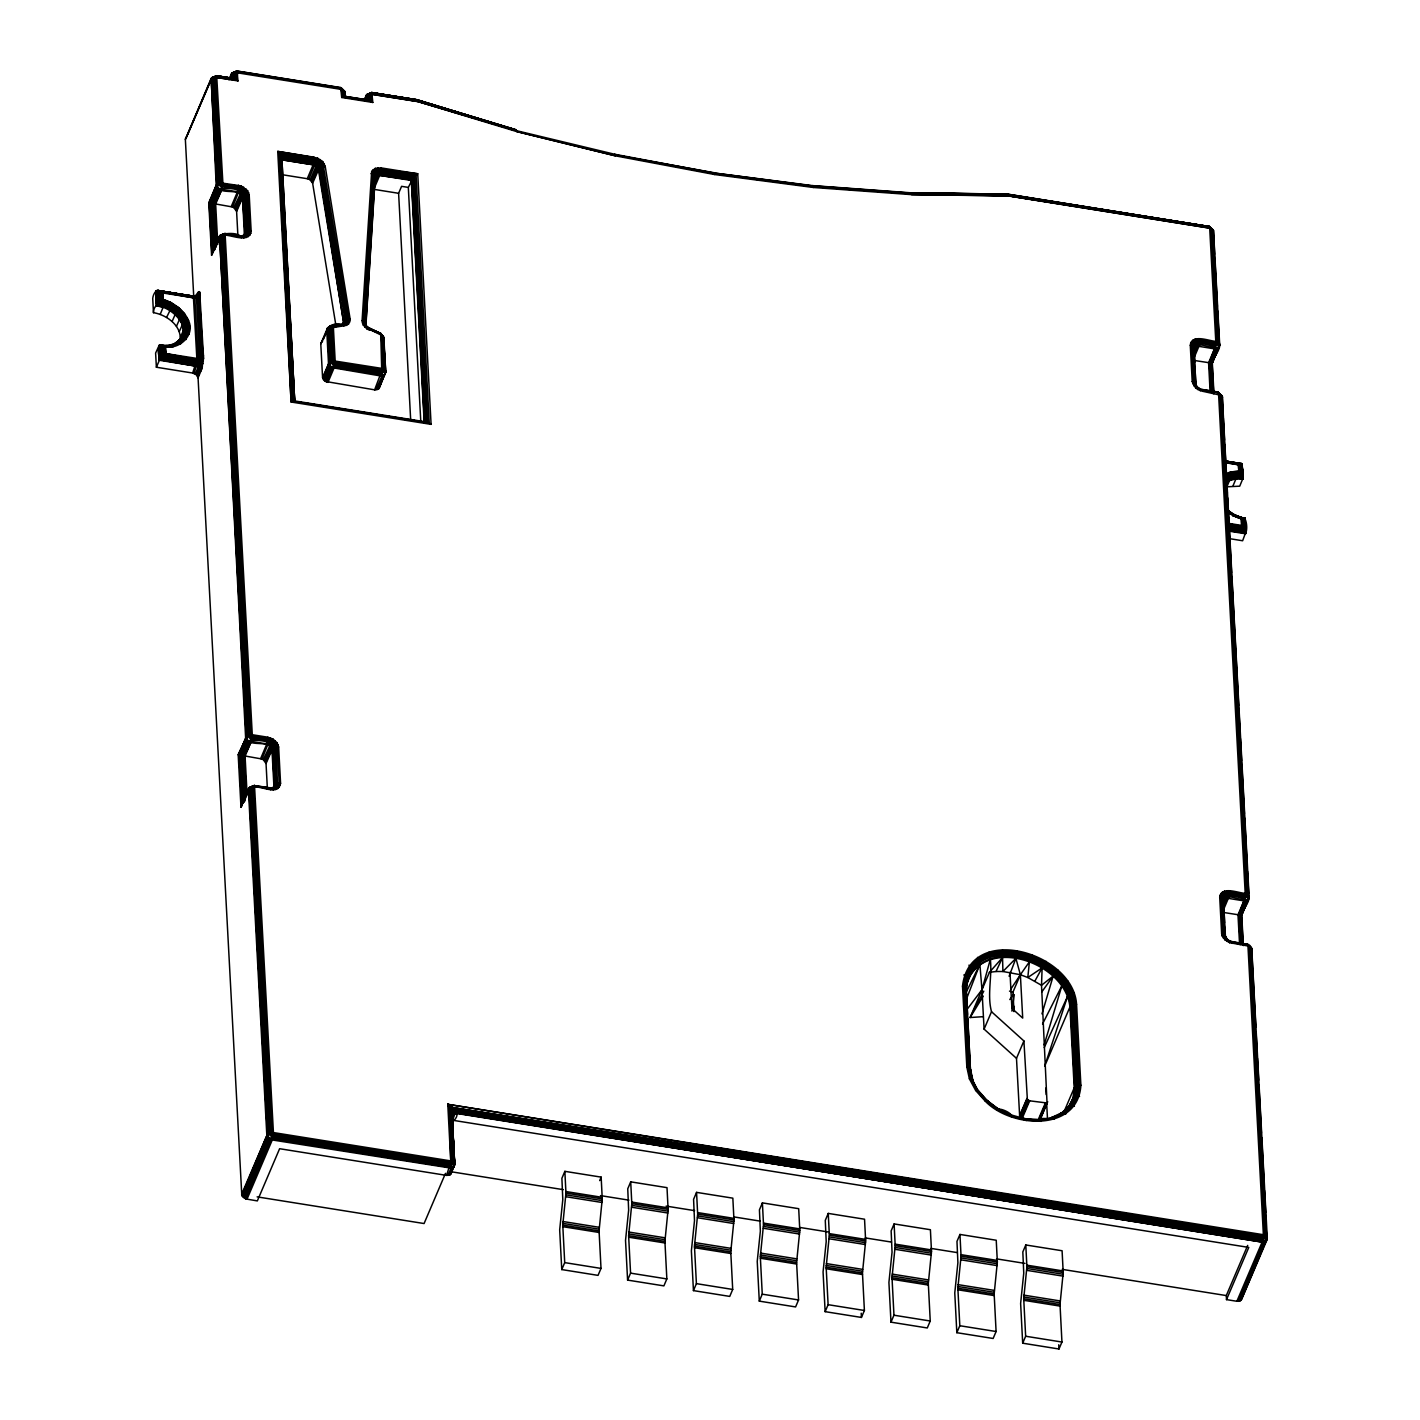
<?xml version="1.0" encoding="UTF-8"?>
<svg xmlns="http://www.w3.org/2000/svg" width="1420" height="1420" viewBox="0 0 1420 1420"><rect width="100%" height="100%" fill="white"/><g stroke="black" fill="none" stroke-linecap="round" stroke-linejoin="round"><path stroke-width="1.5" d="M365.934 101.068L366.289 95.122L371.454 92.619L417.888 100.234L516.205 129.752L516.596 131.545L615.499 155.863L714.65 174.536L813.5 187.493L911.498 194.629L1008.111 195.924L1209.751 228.141L1213.496 230.59L1214.615 254.215M990.681 1103.819L987.255 1100.518L985.196 1101.103L975.646 1090.454L969.381 1078.809L966.825 1066.988L962.511 986.154C969.789 921.97 1073.36 952.376 1076.573 1004.384L1080.886 1085.217C1078.011 1132.734 1010.667 1127.906 985.196 1101.103M1213.94 393.553L1212.325 363.147C1212.218 357.485 1226.294 344.226 1215.786 341.315C1208.899 341.155 1192.09 333.38 1190.28 345.255L1192.214 381.625L1195.569 387.837C1200.823 387.589 1194.326 386.755 1194.611 382.512L1192.676 346.143C1194.894 335.99 1209.627 344.457 1215.68 343.8L1218.165 342.184L1212.147 229.011M1222.105 935.816L1224.981 939.862L1227.04 939.277L1227.004 941.069L1225.176 936.65L1222.105 935.816L1221.644 933.668L1219.709 897.28C1221.519 885.423 1238.329 893.18 1245.198 893.34C1255.706 896.251 1241.648 909.528 1241.737 915.19L1243.37 945.596M1223.88 460.79L1241.027 463.594L1240.902 473.357L1242.837 478.629L1239.713 486.172L1226.898 486.811L1230.093 479.108L1229.223 473.57L1230.59 471.937L1238.772 471.209L1240.885 473.339L1229.596 474.422L1225.726 476.179M1229.809 538.695L1242.624 540.754L1245.766 532.216L1242.713 526.465L1242.837 518.371L1233.643 514.59L1232.933 515.655L1226.969 511.715M231.123 79.538L231.495 73.574L236.98 71L340.676 87.561L341.705 97.483L343.569 96.489L343.658 90.276L341.261 89.407L237.566 72.846L232.347 73.858L229.17 79.573M237.264 71.284L234.779 72.899L234.655 78.757L238.01 80.922L236.98 71L232.347 73.858L231.46 78.987L230.91 75.491M360.005 99.524L364.177 100.199L366.289 95.122L366.271 100.536L366.271 96.152L371.791 92.531L372.803 102.453L369.466 100.305L369.59 94.43L372.075 92.815L418.35 100.004L418.456 101.743L516.596 131.545L615.499 155.863M198.072 377.897L201.8 368.863L203.593 358.23L199.723 292.147L197.025 295.111L192.747 296.159L156.573 290.639L157.105 304.501C173.63 307.661 191.15 325.073 179.861 342.096C183.056 326.653 167.152 314.885 153.466 312.666L152.721 298.519C153.147 293.816 156.732 287.497 161.472 292.058L161.969 301.129C174.66 304.572 185.434 314.388 188.718 327.31C189.41 340.232 175.92 346.551 164.755 346.658L159.164 345.38L155.614 353.083L156.377 367.23L192.676 373.034L196.404 374.791L198.072 377.897L241.808 1195.462L245.624 1198.906L257.339 1200.912L279.616 1148.709L446.555 1175.387L450.158 1174.784L451.524 1172.157M230.182 234.85L224.36 233.927L220.366 235.276L219.55 237.033L246.405 739.518L240.104 755.262L242.66 803.152L240.992 807.323L238.187 754.783L247.044 735.755L252.281 734.726L267.83 737.211L273.084 739.128L277.024 742.696L278.639 746.955L280.574 783.343C276.847 798.91 256.63 780.414 248.411 789.928L266.818 1135.219L270.865 1139.745L452.092 1168.287L454.702 1164.276L452.092 1115.055L447.779 1104.316L1264.67 1234.921L1267.119 1237.051L1266.959 1239.926L1241.719 1299.069L1240.476 1300.667L1236.873 1301.27L1226.507 1299.619L1226.294 1295.572L1247.701 1245.393M231.46 78.987L231.495 73.574L228.886 79.697M246.973 1199.261L272.214 1140.1L273.492 1133.746L254.499 785.438L249.778 787.319L248.979 789.058L267.617 1137.349L242.376 1196.51M345.362 97.181L345.024 91.856L340.339 87.65C345.663 88.395 345.93 103.926 345.024 91.856L340.676 87.561L339.575 88.839M561.752 1269.569L564.716 1262.611L562.764 1225.105L565.959 1193.102L564.858 1171.34L601.157 1177.127L602.257 1198.906L599.062 1230.909L601.015 1268.415L598.033 1275.373L561.752 1269.569L559.675 1229.826L562.799 1199.563L561.894 1178.298L564.858 1171.34M627.587 1280.094L630.569 1273.136L628.616 1235.631L631.811 1203.628L630.711 1181.848L667.009 1187.652L668.11 1209.414L664.915 1241.417L666.85 1278.923L663.885 1285.881L627.587 1280.094L625.528 1240.352L628.652 1210.071L627.746 1188.806L630.711 1181.848M693.439 1290.602L696.403 1283.644L694.469 1246.139L697.664 1214.135L696.563 1192.374L732.844 1198.16L733.962 1219.94L730.767 1251.943L732.702 1289.449L729.738 1296.407L693.439 1290.602L691.38 1250.86L694.504 1220.596L693.581 1199.332L696.563 1192.374M759.292 1301.128L762.256 1294.17L760.321 1256.664L763.516 1224.661L762.398 1202.882L798.697 1208.686L799.797 1230.466L796.602 1262.469L798.555 1299.957L795.591 1306.932L759.292 1301.128L757.233 1261.386L760.357 1231.122L759.434 1209.84L762.398 1202.882M825.144 1311.654L828.109 1304.678L826.156 1267.19L829.351 1235.169L828.25 1213.408L864.549 1219.212L865.65 1240.973L862.455 1272.977L864.407 1310.482L861.425 1317.44L825.144 1311.654L823.067 1271.912L826.209 1241.63L825.286 1220.366L828.25 1213.408M890.979 1322.162L893.961 1315.204L892.009 1277.698L895.203 1245.695L894.103 1223.933L930.402 1229.72L931.502 1251.499L928.307 1283.503L930.242 1321.008L927.278 1327.966L890.979 1322.162L888.92 1282.42L892.044 1252.156L891.139 1230.891L894.103 1223.933M956.831 1332.688L959.813 1325.73L957.861 1288.224L961.056 1256.221L959.956 1234.441L996.236 1240.246L997.355 1262.007L994.16 1294.01L996.094 1331.516L993.13 1338.474L956.831 1332.688L954.772 1292.945L957.896 1262.664L956.973 1241.399L959.956 1234.441M1022.684 1343.196L1025.648 1336.238L1023.713 1298.732L1026.908 1266.729L1025.79 1244.967L1062.089 1250.754L1063.207 1272.533L1060.012 1304.536L1061.947 1342.042L1058.983 1349L1022.684 1343.196L1020.625 1303.454L1023.749 1273.19L1022.826 1251.925L1025.79 1244.967M1229.755 528.151L1245.109 530.033L1244.47 518.087L1242.411 518.495L1242.713 526.465L1241.666 525.435C1242.553 508.058 1249.139 524.708 1245.766 533.103L1228.602 530.689M369.466 100.305L366.821 100.145L367.141 95.388L372.377 94.377L371.72 101.565L342.646 96.915L342.557 89.744L343.569 96.489L343.658 90.276L344.279 96.276L369.466 100.305L368.277 94.803L371.791 92.531L418.332 100.004L371.454 92.619L367.07 94.412L364.23 100.5M199.723 292.147L198.445 294.561L194.753 296.407L160.282 291.295L161.241 300.365L161.472 292.058L162.572 292.946C165.465 301.892 153.094 303.383 153.466 312.666M156.377 367.23L159.608 359.721L164.116 354.787L163.673 345.983C172.885 346.036 183.464 342.823 186.996 333.452L186.499 321.381L188.523 320.494C183.801 309.897 173.737 302.762 162.909 299.354L161.596 300.135L171.305 302.726L184.635 313.731L179.79 318.701L176.453 326.351M362.082 320.76L371.667 171.412L375.288 168.341L381.004 167.879L417.728 173.755L431.094 424.367L291.1 402.002L277.734 151.39L317.53 158.099L322.695 161.543L325.198 166.282L350.225 319.571L348.61 323.902L346.515 325.34L328.162 328.428L320.778 343.959L322.571 377.525L325.358 381.43L374.631 389.843L379.016 388.548L385.743 371.774L383.808 337.303L380.737 333.38L368.383 327.807L366.839 328.783L363.236 325.02L362.082 320.76L365.313 322.606L366.36 327.558L365.455 323.991L362.313 322.89M365.774 325.411L375.146 175.121L377.205 173.382L380.453 173.133L413.468 177.393L417.728 173.755L378.394 168.945L372.874 172.122L363.378 321.186C363.911 329.6 374.685 330.807 380.418 334.055L383.293 336.451L385.743 371.774L379.016 388.548M365.987 324.47L375.288 176.186L371.667 171.412M167.063 345.717L171.412 345.486L176.612 343.125L183.677 334.303C186.89 318.364 171.465 306.969 157.584 303.862L156.573 290.639L179.737 294.49M1031.967 1119.776L1021.583 1118.037L1019.667 1116.315L1016.489 1058.344L984.095 1029.127L991.515 1011.714C986.279 992.385 994.089 970.889 988.977 952.199M341.155 88.484L237.459 71.905L236.181 72.739L235.72 79.271L217.154 76.68L211.154 79.396L185.363 139.426L193.741 296.673L191.984 297.348M343.569 96.489L370.531 100.802L370.993 94.27L372.271 93.454L418.492 100.518L371.791 92.531M192.676 373.034L196.918 359.704L193.368 296.354L158.206 290.496L157.815 303.56L157.3 290.443L194.753 296.407L198.303 359.846L194.025 373.371M282.03 174.678L307.27 178.707L313.589 163.744L314.477 157.265L277.734 151.39M383.453 337.907L382.69 336.7L383.755 339.167L383.808 337.303L380.649 333.558L366.502 326.529L365.313 322.606L374.294 175.459L377.028 172.051L380.72 171.767L413.468 177.393L408.321 187.404L401.576 186.339L398.612 193.298L373.797 189.321L380.116 174.376L381.004 167.879M1236.873 1301.27L1262.114 1242.109L1263.374 1234.601L1247.896 944.957L1231.513 941.637L1229.383 942.49M451.045 1119.297L453.317 1112.623L447.779 1104.316L450.797 1162.057L446.555 1175.387M450.548 1119.155L452.501 1112.428L447.779 1104.316L455.5 1112.25L452.572 1120.362L453.903 1120.451C461.234 1113.706 454.098 1107.05 447.779 1104.316L1263.392 1235.755L1264.67 1234.921L1249.281 946.217L1229.738 942.702L1224.981 939.862M203.397 360.875L196.812 361.035L164.116 354.787L164.755 346.658C178.991 350.048 195.605 335.333 188.523 320.494L178.743 307.643L162.253 299.709L161.472 292.058L194.966 297.046L198.747 295.502L200.131 293.408M171.412 345.486L181.618 338.723L184.405 333.877L183.943 322.695L176.506 312.222L170.773 308.016L158.099 303.241L157.3 290.443L157.584 303.862L160.904 304.909L161.969 301.129L160.691 300.791L160.282 291.295L193.564 296.993M237.566 72.846L236.909 80.035L215.875 77.514L221.467 182.612L222.869 183.872C230.75 185.984 245.553 183.925 247.826 194.824L249.76 231.211C247.755 242.216 231.975 234.052 225.549 234.318L219.55 237.033L211.58 255.298L208.775 202.758L216.195 185.345L220.065 182.754L241.116 185.896L247.612 190.671L249.21 194.93L251.162 231.3C248.979 243.672 231.602 234.779 224.271 235.152L250.879 734.637L252.281 735.897C260.162 738.009 274.983 735.968 277.237 746.867L279.19 783.236C277.166 794.241 261.404 786.077 254.979 786.36L253.683 787.177L272.09 1132.486L273.492 1133.746L450.797 1162.057L452.092 1161.223L454.702 1164.276L450.939 1174.074M1032.02 954.684L1029.394 961.837L1027.814 977.51L1041.517 985.303L1047.037 1103.003L1029.678 1100.819L1027.37 1099.453L1023.909 1040.949L991.515 1011.714M185.363 139.426L211.172 78.349L215.946 76.289L234.655 78.757L233.466 73.272L232.738 78.419L216.337 75.846L211.953 77.638L211.154 79.396L216.994 187.493L210.675 203.22L213.231 251.145L211.917 253.825L209.201 202.882L216.195 185.345L211.172 78.349L210.71 79.236M279.403 787.159L275.711 786.236L272.533 788.597L273.9 785.988L271.965 749.618C268.256 738.577 249.316 748.429 245.607 737.388L219.585 235.986L213.231 251.145L215.077 249.316L212.627 203.61L217.863 188.452L211.953 77.638L215.946 76.289L221.768 77.301M216.195 185.345C219.905 196.386 238.844 186.552 242.554 197.575L244.364 234.974L246.902 233.058L250.914 233.341M248.411 789.928L248.997 788.029L242.66 803.152L244.826 801.146L242.412 755.706L248.393 741.293L268.344 744.062L272.285 747.63L274.468 785.118L273.314 787.905M385.548 372.714L384.181 375.324L380.578 375.927L331.286 367.514L328.499 363.591L326.724 330.043C328.481 324.381 340.339 321.381 343.817 326.067M963.843 974.954L967.481 978.291L966.221 990.468C970.144 929.319 1068.514 956.619 1071.354 1005.395L1075.65 1086.247C1076.271 1100.873 1065.39 1113.564 1051.9 1117.948M1069.526 1106.198L1073.005 1098.051L1074.212 1087.862L1069.917 1007.029C1065.692 961.571 982.214 933.579 965.99 985.16M1194.664 362.402L1194.167 346.551L1190.528 343.214M1213.692 393.677L1212.059 363.023L1219.691 344.687L1213.496 230.59L1209.166 226.295L1212.982 229.738L1219.017 342.912L1215.502 345.184C1209.733 346.178 1195.906 337.498 1193.51 346.853L1195.462 383.24L1196.954 387.216L1199.119 388.53L1197.61 387.252M1224.537 923L1223.579 898.594L1219.94 895.257M1248.783 898.665L1241.737 915.19L1249.103 896.73L1222.318 396.322L1217.987 392.026L1202.438 389.541L1203.024 391.37L1221.803 395.47L1248.428 894.955L1244.914 897.227C1239.145 898.203 1225.318 889.541 1222.939 898.895L1224.874 935.265L1228.424 941.087M1226.614 480.688L1236.27 478.096L1242.837 478.629L1242.145 464.18L1224.217 460.79M368.383 327.807L365.33 325.02L364.478 321.808L373.904 173.009L376.62 170.72L380.915 170.382L416.06 174.98L429.266 422.983L431.094 424.367M320.778 343.959L327.541 327.878L330.381 326.032C335.315 324.257 347.35 327.31 347.385 319.092L321.79 164.684L316.678 160.371L279.776 153.626L278.781 152.419L314.477 158.419L319.589 160.424L323.086 164.152L348.77 318.843L350.19 319.092L344.953 320.192L343.392 323.405L345.912 321.523L349.888 321.932M314.477 158.419L279.776 153.626L281.621 157.141L313.927 162.501L319.518 166.229L344.953 320.192L342.202 324.328L345.078 322.802L348.61 323.902M1011.874 1011.093L1014.288 994.674M250.985 787.709L269.374 1133L273.19 1136.444L450.513 1164.773L454.027 1162.501L451.808 1113.351L454.826 1109.357L1263.285 1237.086L1265.77 1235.471L1250.381 946.767L1249.281 946.217M1226.401 481.433L1239.11 478.078L1240.406 472.753L1239.962 463.949L1241.683 463.577L1242.589 476.463L1236.571 476.197L1226.631 478.877M219.585 235.986L212.503 252.369L209.876 203.042L216.763 184.476L217.863 188.452L211.598 203.415L214.101 250.115L220.366 235.276L225.07 233.412L252.281 734.726L251.393 741.222L245.074 756.168L247.098 794.295M248.997 788.029L241.666 804.962L239.004 755.014L246.175 736.518L247.275 740.495L241.258 755.493L243.743 801.927L250.825 786.84L253.772 785.952L248.536 788.916L240.992 807.323L248.536 788.916M811.619 186.89L812.471 185.594L910.522 192.783L911.498 194.629L1008.076 195.747L1209.645 227.2L1215.786 341.315L1214.881 347.793L1209.325 362.863L1210.798 390.447M197.735 292.609L196.351 296.052L199.173 291.579M327.541 327.878L329.316 365.739L323.37 379.655M217.792 244.364L215.662 204.143L221.964 189.179L222.869 182.701L216.674 75.775L213 77.177L210.391 83.301M327.967 382.388L334.286 367.425L335.173 360.946L333.38 327.399L330.931 325.606L326.902 328.872M374.631 389.843L381.749 370.886L380.737 333.38L369.892 328.854M1240.317 944.602L1238.737 914.906L1244.31 899.818L1245.198 893.34L1218.573 393.855L1217.987 392.026L1203.663 390.358M186.02 339.558C179.399 332.83 163.016 361.319 183.677 334.303L184.866 328.428L183.233 323.334L186.499 321.381M173.63 346.445L163.069 345.663L164.116 354.787L165.803 353.58L165.377 347.101L173.63 346.445C173.045 345.415 171.731 344.066 170.471 344.882C177.34 344.776 187.688 336.913 187.316 327.452C184.707 314.015 172.637 304.466 159.75 301.572L159.218 290.78L193.084 296.07M1228.513 531.062L1245.589 533.778L1245.056 518.744L1242.678 518.069L1244.914 518.335L1245.553 531.186L1228.815 528.613M967.641 979.321L967.428 980.279C988.444 934.537 1065.87 961.145 1070.467 1006.159L1074.78 1086.992L1073.573 1097.216L1068.355 1106.961L1070.751 1105.31L1074.425 1106.233M1009.105 976.25L1016.294 957.293L1017.181 950.796M371.064 173.613L374.294 175.459L374.773 178.263L376.034 175.246L378.554 174.305L411.96 179.257L424.899 422.148L420.16 421.811M987.255 1100.518L998.615 1109.659L993.84 1106.144M1227.395 510.028L1233.909 514.768L1226.738 510.011M344.971 93.72L344.173 91.572M962.511 986.154L966.257 988.604L970.517 1071.301L972.842 1082.04M1193.989 349.568C1196.314 339.256 1211.349 349.533 1218.111 348.237L1219.354 346.64M1193.013 360.272L1212.094 363.183L1218.111 348.237C1212.076 346.604 1197.362 338.883 1194.025 347.705L1195.924 385.938L1194.894 366.68M1223.099 413.628L1222.318 396.322L1217.65 392.097L1222.478 397.245L1221.484 396.038M1223.401 901.593C1223.632 890.162 1241.861 898.363 1247.523 900.262L1249.103 896.73L1240.973 915.19L1242.5 943.927M1225.655 937.342L1225.566 939.046L1223.454 899.747L1219.709 897.28M1246.298 945.33C1247.559 941.762 1252.742 947.797 1251.694 950.193L1255.812 1027.334M1190.28 345.255L1193.51 346.853L1194.184 348.628L1194.273 344.385L1191.451 341.439M1244.648 898.576L1248.943 895.807L1247.523 900.262C1240.53 901.54 1227.483 891.955 1223.525 900.582L1223.685 896.428L1220.88 893.464M1011.377 1116.688C1013.809 1113.812 998.58 1106.641 997.39 1110.049M1195.569 387.837L1197.788 389.453C1198.444 387.323 1201.852 388.814 1200.326 390.66L1203.024 391.37M1227.04 939.277L1230.111 941.105L1229.738 942.702M365.898 326.476L365.827 323.511M198.48 291.739L196.936 294.898L193.724 296.638L158.206 290.496L158.862 302.424C173.311 305.247 187.777 317.583 186.073 333.452L183.677 334.303M1192.694 383.773L1195.746 384.625L1196.723 388.068L1196.492 385.991L1193.83 385.903M1250.381 946.767L1266.604 1236.199L1263.09 1238.471L454.205 1110.067C449.217 1124.445 454.915 1110.546 449.27 1106.89L452.092 1161.223L450.797 1160.903L449.27 1106.89L452.767 1107.547L451.347 1108.434L447.779 1104.316L454.205 1112.126L452.092 1118.836M1229.223 523.447L1241.666 525.435L1241.329 519.028L1238.79 516.49L1243.689 518.122L1244.488 528.843L1229.525 526.873M1013.276 1010.685L1014.341 1006.443M1245.589 533.778L1245.003 519.152L1232.933 515.655L1241.95 518.726L1242.713 526.465L1229.844 524.53M184.405 333.877L186.002 327.842L185.576 321.736M1040.913 1121.409C1034.718 1116.138 1049.983 1120.238 1052.025 1117.416C1066.065 1113.386 1077.567 1100.802 1076.786 1085.643L1072.473 1004.81C1069.473 956.157 972.558 927.704 965.742 987.752L970.055 1068.603L972.452 1079.661L978.54 1092.619L984.344 1099.08M990.272 959.601L981.983 989.705L984.095 1029.127M186.073 333.452L188.718 327.31L187.404 321.133L184.138 315.045M384.962 374.614L385.743 371.774L378.235 389.24M453.903 1167.116L454.702 1164.276L452.092 1115.055L453.992 1109.801M1218.892 347.527L1212.094 363.183L1219.691 344.687L1211.544 363.165L1213.088 391.902M450.158 1174.784L454.489 1165.199L452.039 1115.676L453.37 1113.742L456.885 1113.493L1264.67 1241.985L1267.279 1237.974L1251.748 948.347L1247.062 944.122L1251.907 949.27L1250.896 948.063M1041.96 1013.88L1053.196 976.019L1058.202 970.268M1263.392 1235.755L452.767 1107.547L450.335 1109.109L454.027 1162.501L451.631 1111.327L449.465 1106.766M1044.108 1045.014L1061.894 985.711L1067.751 980.918M367.123 328.552L367.052 326.671L364.78 327.044M331.552 325.535L329.28 327.825L331.073 361.372L334.889 364.816L381.554 372.271L385.068 369.999L381.838 368.401L333.789 360.858L329.067 362.721L330.185 366.697L384.181 375.324L385.583 370.851L381.288 373.637L334.623 366.183L330.185 366.697L324.239 380.613M1263.09 1238.471L455.962 1110.653L452.092 1115.055L454.542 1163.353L453.122 1167.826L268.486 1138.325L267.368 1134.349L273.474 1132.574L450.797 1160.903M1240.476 1300.667L1267.119 1237.051L1262.824 1239.837L456.548 1111.541L451.986 1114.256L454.542 1163.353L450.246 1166.139L272.924 1137.81L268.486 1138.325L243.246 1197.486M241.116 185.896L232.561 206.983L208.775 202.758M270.528 737.921L261.972 759.008L238.187 754.783L245.837 738.453M1074.017 992.562L1070.094 993.751L1067.591 996.29L1044.676 1066.189L1069.917 1007.029L1072.473 1004.81L1076.573 1004.384M160.212 314.423L165.465 301.342L162.821 299.389L162.572 292.946L195.072 298.005L200.344 295.271M245.607 796.46L243.441 755.901L248.393 741.293L241.258 755.493M1233.039 485.8L1236.27 478.096L1236.287 472.398L1230.59 471.937L1225.318 473.889M1242.092 464.589L1242.819 478.771L1239.11 478.078L1242.873 477.954L1242.145 464.18L1225.318 461.305M183.233 323.334L182.648 324.008C185.044 329.209 183.553 335.262 180.5 339.611C183.996 335.333 183.943 329.688 182.275 324.683C177.784 314.477 167.205 307.43 156.644 305.264L155.685 291.561L156.431 305.708L160.602 305.797L160.904 304.909L157.815 303.56L161.223 303.951L158.49 302.797L157.3 290.443M186.996 333.452L190.102 327.399L187.404 321.133M215.964 246.672L213.692 203.805L218.964 189.268L237.53 191.665L242.287 194.504L245.056 233.093L243.122 236.572L246.299 234.211L249.991 235.134M317.53 158.099L308.797 179.115L307.27 178.707M215.822 247.311L220.366 235.276C225.301 232.756 240.015 232.276 241.222 237.726M246.317 794.241L244.293 756.043L249.654 741.897L251.393 741.222L247.275 740.495L240.104 755.262M1211.544 363.165L1219.531 343.764L1215.218 346.551M1222.443 912.297L1240.973 915.19L1247.523 900.262L1241.506 915.226L1243.015 943.519M966.434 999.13L979.871 964.304L979.8 960.843L977.546 957.382M216.869 244.329L214.722 203.983L220.242 189.872L221.964 189.179L217.863 188.452L210.675 203.22M1211.526 390.731L1210.053 362.97L1215.84 348.912L1217.064 348.699L1210.834 363.076L1212.449 393.375M1240.938 942.756L1239.465 915.012L1245.269 900.937L1246.494 900.741L1240.246 915.119L1241.755 943.235M243.743 801.927L245.252 798.271M246.761 794.632L249.778 787.319L254.144 785.526L271.77 788.029L273.297 789.91M966.328 985.231L972.309 970.375L968.972 965.139M211.917 253.825L220.366 235.276L247.275 740.495C255.334 740.956 269.782 738.489 273.403 747.985L275.338 784.355L273.865 787.088L276.314 785.082L280.326 785.366M187.6 134.758L211.953 77.638M229.649 78.987L232.276 72.882L236.27 71.515L255.706 74.621M166.566 317.441L172.779 304.803M172.104 321.506L175.441 313.838L179.151 309.489M231.211 206.628L237.53 191.665L238.418 185.186M212.503 252.369L219.106 236.874M211.58 255.298L218.999 237.903M179.31 331.641L182.648 324.008M237.974 237.175L236.608 211.491L233.839 207.586L243.654 187.103M234.939 208.403L241.382 193.493L245.873 188.718M180.464 337.019L183.996 329.174L190.102 327.399M235.809 209.361L242.287 194.504L247.612 190.671M236.377 210.426L242.873 195.587L248.748 192.783M236.608 211.491L243.104 196.705L249.21 194.93M195.285 373.975L198.694 365.845L199.705 358.497L196.475 297.863L195.8 295.786L193.724 296.638M196.404 374.791L199.847 366.502L201.001 358.106L197.38 295.466L193.315 297.437M197.273 375.767L201.303 365.384L202.137 357.52L198.906 296.886L198.019 294.135L196.084 295.768M197.841 376.815L202.048 365.898L203.007 356.757L199.244 293.425L196.936 294.898M335.812 324.878L312.631 183.215L310.199 179.861L316.624 164.933L320.352 159.572M311.37 180.837L317.832 165.963L322.695 161.543M312.205 181.991L318.683 167.152L324.363 163.85M312.631 183.215L319.127 168.412L325.198 166.282M365.153 100.891L367.372 95.672M374.099 180.233L375.963 174.092L373.105 169.601M374.33 181.6L377.152 174.607L375.288 168.341M373.992 185.292L378.554 174.305L377.986 167.755M323.494 339.096L328.57 327.168L330.381 326.032M322.571 377.525L329.067 362.721L322.802 378.59M325.358 381.43L331.286 367.514L334.286 367.425L332.564 368.117L326.618 382.033M375.963 389.914L381.909 375.998L380.95 374.88L383.134 375.803L377.205 389.719M260.623 758.653L266.942 743.707L267.83 737.211M267.404 789.2L266.037 763.534L263.25 759.611L273.084 739.128M264.351 760.428L270.794 745.535L275.285 740.761M265.22 761.404L271.699 746.529L277.024 742.696M265.788 762.451L272.285 747.63L278.178 744.808M266.037 763.534L272.533 748.731L278.639 746.955M241.577 1194.38L267.368 1134.349L241.808 1195.462M244.364 1198.303L269.587 1139.142L272.587 1139.053L270.865 1139.745L245.624 1198.906M445.489 1173.346L424.083 1223.543L257.127 1196.865M447.886 1175.458L450.868 1168.5L449.909 1167.382L452.092 1168.287L449.128 1175.245M599.666 1180.606L601.157 1177.127M1193.652 350.917L1195.587 344.74L1193.013 340.019M1193.847 352.444L1196.687 345.45L1195.09 339.078M1193.386 356.207L1197.947 345.237L1197.557 338.67M1193.865 358.284L1199.332 345.308L1200.219 338.83M1209.325 362.863L1215.84 348.912L1214.508 348.841L1208.58 362.757L1210.035 390.269M1002.502 949.962L1002.556 957.559L989.42 972.309L970.108 1017.536L983.066 1016.684M1014.004 1011.626L1012.957 992.119L1020.376 974.723L1029.394 961.837M1016.489 1058.344L1023.909 1040.949M1019.56 1115.783L1026.979 1098.388M1019.667 1116.315L1027.086 1098.92M1019.95 1116.848L1027.37 1099.453M1020.394 1117.327L1027.814 1099.932M1020.944 1117.735L1028.364 1100.34M1021.583 1118.037L1029.003 1100.642M1022.258 1118.215L1029.678 1100.819M1038.641 1118.765L1045.226 1103.304M1039.298 1118.8L1045.901 1103.34M1039.919 1118.711L1046.505 1103.233M1039.618 1120.398L1047.037 1103.003M1040.008 1120.06L1047.711 1101.689M1063.775 1112.339L1074.212 1087.862L1076.786 1085.643L1080.886 1085.217M1223.064 902.96L1224.998 896.783L1222.425 892.062M1223.259 904.469L1226.099 897.476L1224.519 891.121M1223.649 906.262L1227.359 897.262L1226.969 890.713M1223.277 910.309L1228.744 897.333L1229.631 890.855M1238.737 914.906L1245.269 900.937L1243.92 900.866L1237.992 914.782L1239.571 944.424M1241.47 915.048L1248.89 897.653M1226.507 1299.619L1248.766 1247.417L453.903 1120.451M1238.205 1301.341L1263.445 1242.198L1262.486 1241.08L456.548 1111.541L452.217 1114.38L452.767 1107.547L1263.285 1237.086M1239.447 1301.146L1264.67 1241.985L1262.486 1241.08L455.5 1112.25M1241.257 1299.975L1267.279 1237.974L1265.717 1241.524L1262.486 1241.08L455.589 1112.552L452.661 1114.025L452.039 1116.28L454.702 1164.276L453.122 1167.826L450.246 1166.139M1240.973 915.19L1248.304 899.57M209.201 202.882L216.426 186.428M212.627 203.61L218.964 189.268M1238.08 517.874L1238.719 516.56L1243.281 518.229L1243.707 527.672L1229.17 525.613M243.441 755.901L249.654 741.897M213.231 251.145L220.366 235.276M242.66 803.152L249.778 787.319L268.486 1138.325M345.007 320.601L343.551 322.109L346.125 319.997L350.225 319.34L348.841 319.482L345.61 324.488L331.996 327.31L333.789 360.858L335.191 362.118L381.838 369.573L383.134 368.738L381.341 335.191L369.661 329.351M1044.25 1047.569L1067.591 996.29M209.876 203.042L216.994 187.493M216.337 75.846L232.01 78.615L232.276 72.882L236.643 71.071L340.96 87.845M366.821 100.145L366.271 96.152L367.07 94.412L371.064 93.046L369.342 93.738M1005.839 195.268L1209.645 227.2L1006.141 194.664M213.692 203.805L220.242 189.872M989.42 972.309L996.006 971.511L1002.556 957.559L1002.91 971.493L1020.376 974.723L1027.814 977.51L1042.12 967.872L1046.007 961.322M239.004 755.014L246.405 739.518M244.293 756.043L251.003 742.252M712.964 173.968L714.171 172.743L714.65 174.536M452.625 1113.156C450.3 1112.517 454.205 1107.121 450.601 1109.748L453.193 1161.773L450.708 1163.388L273.385 1135.059L270.688 1132.628L252.281 787.337L254.766 785.721L270.332 788.207L270.634 789.768M966.47 991.675L979.871 964.304L981.983 989.705L966.665 1009.904M1210.053 362.97L1217.064 348.699L1214.881 347.793L1215.84 348.912M1239.465 915.012L1246.494 900.741L1244.31 899.818L1245.269 900.937M214.722 203.983L221.591 190.227M1042.546 1023.997L1061.894 985.711M1024.53 1120.007L1025.63 1118.729L1039.369 1119.51M983.776 991.142L970.108 1017.536L983.226 996.112M1200.699 389.08L1199.013 389.062M1229.738 941.708L1231.85 941.567L1232.436 943.412M185.487 138.397L186.73 136.799M454.4 1112.907L452.039 1115.676L453.406 1113.404L456.903 1112.375M1266.498 1240.814L1265.912 1216.869M344.953 320.192L343.551 321.985L318.683 167.152L313.589 163.744L281.834 158.17L281.621 157.141L314.193 161.135L320.583 165.394L346.089 319.536L345.078 322.802L341.989 324.204M1034.914 981.06L1042.12 967.872L1041.517 985.303L1053.196 976.019L1041.73 992.03M271.504 789.076L275.711 786.236L276.474 783.769L274.539 747.399C272.125 737.956 258.724 741.134 251.997 738.613L248.18 735.169L221.555 235.684M244.489 233.963L247.062 231.744L251.162 231.3M203.575 355.887L198.303 358.639L165.803 353.58L164.755 346.658M343.569 322.216L344.119 321.346L342.752 324.381L343.285 323.582M273.9 785.988L276.474 783.769L280.574 783.343M320.955 342.788L322.642 341.084M714.171 172.743L614.292 154.727L714.579 173.719L813.341 186.659L911.249 193.794L1008.076 195.747L1209.751 228.141M1060.562 1114.025L1068.887 1106.162M1010.72 989.296L1020.376 974.723L1015.904 958.322L1002.91 971.493L996.006 971.511M1073.005 1098.051L1075.543 1096.133L1079.555 1096.418M243.903 235.862L245.926 232.33L243.992 195.942C240.37 186.464 225.904 188.931 217.863 188.452M1265.717 1241.524L1262.824 1239.837L455.962 1110.653L454.347 1112.641M1009.815 999.573L1013.401 994.355M201.8 368.863L197.38 365.348L160.016 359.082C153.537 343.409 167.01 338.635 162.661 356.065L203.007 363.644M195.64 366.058L159.342 360.272L158.88 345.646L159.608 359.721L196.989 366.413L201.036 370.939M375.058 177.163L379.743 175.405L411.551 179.896L424.491 422.503M910.522 192.783L909.421 194.007M1227.199 941.495C1230.945 939.436 1222.815 938.442 1224.04 934.537L1222.087 898.168C1224.306 888.015 1239.056 896.499 1245.109 895.825L1247.594 894.227L1220.969 394.742M240.637 235.898L234.069 235.471M257.659 786.573L270.332 788.207M165.572 345.912L167.507 345.734L159.288 345.308L160.016 359.082L196.351 363.786L202.457 366.378M1233.643 514.59L1238.79 516.49L1233.838 514.395M993.13 194.22L1006.46 194.256L1209.432 226.579L1006.922 194.007L1008.111 195.924M1011.75 1115.108L1025.915 1119.013L1026.216 1120.575M203.593 358.23L198.303 359.846L164.116 354.787L163.069 345.681L162.661 356.065L196.812 361.035M332.209 325.819L330.594 327.452L332.386 360.999L335.084 363.431L381.749 370.886L384.234 369.289L382.442 335.723M615.233 154.389L515.549 130.445M1194.575 347.651L1198.959 346.356L1214.508 348.841M452.501 1114.789L456.991 1112.907L1262.114 1242.109L455.625 1112.978L453.37 1113.742M1223.987 899.677L1228.371 898.381L1243.92 900.866M213.16 78.047L218.769 183.127L222.585 186.588C229.312 189.108 242.696 185.931 245.11 195.356L247.062 231.744C242.855 241.879 237.566 232.33 248.429 236.536M269.321 788.437L273.368 787.763L275.764 789.502M451.737 1111.665L454.205 1110.067L455.962 1110.653M452.501 1112.428L454.897 1111.061M242.554 236.27L244.382 235.294M273.048 787.816L274.699 787.159L277.841 788.561M1061.077 1113.244L1062.728 1112.57L1065.852 1113.99M212.024 78.632L216.674 75.775L233.643 78.473L233.466 73.272M232.276 72.882L232.738 78.419L216.674 75.775L234.655 78.757L216.958 76.059L214.473 77.656L220.065 182.754L222.78 185.186C230.022 187.511 244.098 184.849 246.423 194.984L248.358 231.353C246.157 241.506 231.407 233.022 225.354 233.696L222.869 235.294L249.494 734.779L252.192 737.228C259.434 739.554 273.51 736.873 275.835 747.009L277.592 784.923L274.166 788.011L269.711 788.011M220.437 236.27L225.07 233.412M249.849 788.295L254.499 785.438M454.4 1113.262L455.589 1112.552M313.927 162.501L281.834 158.17L294.685 400.99L291.1 402.002L278.781 152.419L292.609 401.15L429.266 422.983L394.547 417.302M194.54 297.224L195.587 296.762M273.794 787.319L270.705 788.526M1225.229 475.363L1239.447 471.777L1239.962 463.949L1225.549 461.482M1226.134 477.067L1229.897 475.363L1241.612 474.386L1241.027 463.594L1241.967 475.025L1230.111 476.339L1226.454 478.007M1226.702 479.818L1236.465 477.191L1242.784 477.226L1239.341 477.173L1242.713 476.872L1241.683 463.577L1224.022 460.932M1061.805 1112.747L1050.64 1117.966L1052.025 1117.416L1054.421 1119.173M1236.287 472.398L1240.406 472.753L1236.287 472.398L1238.861 471.28L1238.435 464.801L1239.962 463.949L1240.902 473.357L1239.607 473.286L1241.346 473.978L1241.027 463.594M214.225 76.964L215.946 76.289M234.531 72.207L236.27 71.515L233.306 72.402M222.62 234.602L224.36 233.927L221.396 234.815M418.154 99.968L371.454 92.619M170.471 344.882C178.76 343.374 186.339 336.771 186.002 327.842L183.943 322.695M165.377 347.101L167.862 346.214L163.673 345.983M1242.589 476.463L1242.038 463.808L1242.873 477.954L1241.843 478.309L1242.819 478.771L1242.038 463.808L1225.265 461.109M368.117 93.933L371.064 93.046M156.999 304.679L156.023 291.011L156.821 304.963L157.851 305.158L156.715 305.123L156.023 291.011L160.265 291.757L156.023 291.011L156.644 305.264L158.135 304.253L156.573 290.639L156.999 304.679L160.602 305.797M1223.241 937.928L1225.904 938.034L1227.288 939.632M975.646 1090.454L978.309 1090.542L987.504 1100.873M1242.873 478.132L1241.843 478.309L1242.855 478.451L1242.145 464.18L1225.14 461.518M1225.442 474.227L1229.223 473.57M347.385 319.092L350.154 318.861M1044.019 1119.759L1048.12 1119.066M1241.346 473.978L1239.642 474.245L1241.967 475.025L1241.683 463.577L1242.198 475.469L1239.589 475.256L1242.394 475.931L1239.5 476.197L1242.713 476.872M342.894 323.866L346.515 325.34M177.021 342.415L180.677 343.835M455.554 1113.404L456.956 1113.227M1236.447 473.286L1240.406 472.753M243.193 235.827L246.352 237.477M165.945 345.486L171.962 344.776M241.808 236.057L243.885 237.886M363.236 325.02L366.058 325.375L367.354 327.079M347.438 319.624L350.225 319.571M1230.59 471.937L1238.861 471.28M344.279 96.276L368.437 100.004L368.277 94.803L367.549 99.968L367.07 94.412M167.862 346.214L164.046 346.196L164.116 354.787M989.066 193.865L1006.673 194.078L1209.432 226.579L1007.721 194.646L911.249 193.794L1007.898 195.09M953.441 193.83L905.001 193.102L942.347 193.83M992.811 194.842L1005.981 194.966M812.098 185.789L910.894 193.138L1007.455 194.256L909.741 192.907L984.646 193.812M909.741 192.907L1007.241 194.078M1007.596 194.434L910.894 193.138L1007.721 194.646M992.686 195.09L1003.638 195.25M969.381 1078.809L972.452 1079.661L973.055 1081.152L970.57 1069.455L966.825 1066.988M240.282 235.968L242.358 235.986M1236.004 478.842L1242.678 479.214L1242.145 464.18M252.05 786.644L253.381 786.716M1025.293 1118.8C1047.853 1124.054 1079.2 1112.179 1078.1 1085.27L1073.786 1004.419C1070.716 954.808 971.848 925.769 964.908 987.042L969.221 1067.875L971.653 1079.147L978.788 1091.767M1024.92 1119.244L1032.571 1119.688M196.617 362.419L161.525 357.201L160.744 345.007L162.519 345.184L161.525 345.113L161.525 357.201L196.351 363.786L160.637 358.23L159.572 345.149L161.915 345.415L160.034 345.024L160.637 358.23L160.336 345.007L167.507 345.734M826.813 187.901L831.161 188.185M846.373 189.197L852.887 189.641M865.916 190.493L872.43 190.937M894.156 192.374L885.459 191.806L896.34 192.445M811.725 186.268L818.24 186.748M826.919 187.387L837.764 188.168M846.444 188.807L857.289 189.588M865.969 190.227L876.814 191.008M160.034 345.024L162.803 345.344L161.525 345.113L162.661 356.065L162.075 345.273L160.744 345.007M158.49 302.797L161.489 303.046L159.218 302.052L158.206 290.496M1242.411 518.495L1245.056 518.744L1242.411 518.495L1245.02 519.028L1245.766 533.103L1228.779 530.21M162.519 345.184L161.135 345.042L161.525 357.201L160.336 345.007M157.105 304.501L160.904 304.909M225.496 78.26L229.472 78.757L225.656 77.976M754.659 179.168L759.043 179.719M765.628 180.535L770.03 181.085M776.616 181.902L781 182.452M787.585 183.269L791.969 183.819M802.939 185.186L798.555 184.635L805.158 185.416M713.603 172.903L812.772 185.665L813.5 187.493M813.074 186.002L714.402 173.08L614.594 154.23M713.248 173.382L717.632 173.95M721.999 174.518L728.566 175.388M732.951 175.956L739.518 176.808M743.885 177.393L750.452 178.245M754.837 178.813L761.404 179.683M765.77 180.251L772.338 181.121M776.722 181.689L783.272 182.541M787.656 183.127L794.224 183.979M380.72 171.767L414.604 176.24L427.704 422.184L293.692 400.777L279.776 153.626L292.609 401.15M1229.205 525.027L1243.707 527.672L1243.068 517.785L1244.275 518.069L1245.109 530.033L1229.88 527.548M280.556 154.798L314.193 161.135L281.195 155.987L293.692 400.777L280.556 154.798L314.388 159.75M1231.371 463.026L1235.649 463.648M196.013 365.029L159.608 359.721L159.572 345.149M1228.779 529.749L1245.766 532.216L1244.985 518.442L1242.678 518.069L1245.02 518.548L1245.766 533.103L1244.967 519.241M313.589 163.744L281.834 158.17L294.739 401.789L281.195 155.987M164.578 292.325L179.541 294.614M183.819 295.271L188.097 295.928M379.513 94.483L373.176 93.4L417.888 100.234L516.294 130.054L418.03 100.057L516.294 130.054M1224.679 461.606L1239.962 463.949L1240.086 472.416L1238.435 464.801L1223.88 462.05M373.194 93.4L415.687 100.004M417.622 100.66L516.294 130.658L418.474 101.565L372.377 94.377L418.456 101.743L516.294 130.658L417.817 100.341M161.915 345.415L159.768 345.095L160.637 358.23M1049.522 201.817L1053.871 202.492M1058.219 203.184L1062.586 203.876M1066.935 204.551L1071.283 205.243M1075.632 205.918L1079.999 206.61M1093.063 208.669L1097.411 209.343M1101.76 210.036L1106.127 210.71M1112.659 211.74L1117.007 212.432M1121.356 213.106L1125.705 213.799M1130.071 214.491L1134.42 215.165M1138.769 215.858L1143.135 216.532M1147.484 217.224L1151.833 217.899M1156.182 218.591L1160.548 219.284M1164.897 219.958L1169.246 220.65M1173.612 221.325L1180.144 222.354M1184.493 223.046L1206.255 226.472M260.02 75.313L264.351 76.005M268.664 76.698L290.266 80.141M294.597 80.834L298.91 81.526M303.241 82.218L307.554 82.91M311.885 83.585L339.966 88.075L345.024 91.856L345.38 96.72M349.551 97.856L353.74 98.53M217.26 77.603L238.01 80.922M341.705 97.483L372.803 102.453M313.199 164.791L281.657 159.75L313.199 164.791L318.151 168.075L343.533 321.861M379.743 175.405L411.285 180.446L424.207 422.965M1218.271 392.31L1200.557 389.204M1218.466 392.932C1210.603 390.82 1195.782 392.861 1193.51 381.962L1191.575 345.592C1193.581 334.587 1209.361 342.752 1215.786 342.469L1217.064 341.652L1211.047 228.46M1223.916 462.494L1238.435 464.801L1238.772 471.209M296.975 401.718L301.306 402.41M305.637 403.102L381.536 415.226M385.867 415.918L390.198 416.61M312.045 404.54L316.376 405.233M322.855 406.28L327.186 406.972M331.499 407.664L335.83 408.339M340.161 409.031L344.474 409.723M366.111 413.184L370.425 413.877M374.756 414.569L379.069 415.261M402.854 419.06L407.185 419.752M411.516 420.444L415.829 421.119M1247.683 944.335L1229.986 941.247M1235.027 942.702L1246.689 944.566L1251.748 948.347M1247.896 944.957C1240.015 942.844 1225.194 944.904 1222.939 934.005L1220.987 897.617C1222.993 886.612 1238.772 894.778 1245.198 894.511L1246.494 893.677L1219.869 394.192M451.702 1171.837L563.296 1189.658M600.482 1195.604L628.936 1200.149M666.14 1206.095L694.575 1210.639M733.962 1216.922L760.215 1221.129M799.602 1227.412L828.055 1231.956M865.259 1237.903L891.511 1242.092M930.899 1248.393L957.151 1252.582M996.538 1258.865L1024.992 1263.409M1062.178 1269.356L1226.294 1295.572M565.941 1191.54L602.222 1197.344M631.776 1202.065L668.074 1207.852M697.628 1212.573L733.927 1218.378M763.481 1223.099L799.779 1228.903M829.333 1233.625L865.632 1239.411M895.186 1244.133L931.467 1249.937M961.02 1254.659L997.319 1260.445M1026.873 1265.167L1063.172 1270.971M565.959 1193.102L602.257 1198.906M631.811 1203.628L668.11 1209.414M697.664 1214.135L733.962 1219.94M763.516 1224.661L799.797 1230.466M829.351 1235.169L865.65 1240.973M895.203 1245.695L931.502 1251.499M961.056 1256.221L997.355 1262.007M1026.908 1266.729L1063.207 1272.533M565.888 1194.841L602.186 1200.628M631.74 1205.349L668.039 1211.153M697.593 1215.875L733.891 1221.679M763.445 1226.401L799.744 1232.187M829.298 1236.909L865.579 1242.713M895.132 1247.434L931.431 1253.239M960.985 1257.943L997.284 1263.747M1026.837 1268.468L1063.136 1274.272M565.728 1196.687L602.027 1202.492M631.58 1207.213L667.879 1213.017M697.433 1217.739L733.732 1223.525M763.285 1228.247L799.566 1234.051M829.12 1238.772L865.419 1244.559M894.973 1249.281L931.271 1255.085M960.825 1259.806L997.124 1265.611M1026.678 1270.332L1062.976 1276.119M562.995 1221.519L599.293 1227.324M628.847 1232.045L665.146 1237.832M694.699 1242.553L730.998 1248.357M760.552 1253.079L796.833 1258.865M826.387 1263.587L862.685 1269.391M892.239 1274.113L928.538 1279.917M958.092 1284.639L994.39 1290.425M1023.944 1295.146L1060.225 1300.951M562.835 1223.365L599.134 1229.17M628.687 1233.891L664.986 1239.695M694.54 1244.417L730.821 1250.204M760.374 1254.925L796.673 1260.729M826.227 1265.451L862.526 1271.237M892.079 1275.959L928.378 1281.763M957.932 1286.484L994.231 1292.289M1023.784 1297.01L1060.065 1302.797M562.764 1225.105L599.062 1230.909M628.616 1235.631L664.915 1241.417M694.469 1246.139L730.767 1251.943M760.321 1256.664L796.602 1262.469M826.156 1267.19L862.455 1272.977M892.009 1277.698L928.307 1283.503M957.861 1288.224L994.16 1294.01M1023.713 1298.732L1060.012 1304.536M562.799 1226.667L599.098 1232.471M628.652 1237.193L664.933 1242.979M694.486 1247.701L730.785 1253.505M760.339 1258.226L796.638 1264.031M826.191 1268.752L862.49 1274.539M892.044 1279.26L928.343 1285.064M957.896 1289.786L994.178 1295.572M1023.731 1300.294L1060.03 1306.098M564.716 1262.611L601.015 1268.415M630.569 1273.136L666.85 1278.923M696.403 1283.644L732.702 1289.449M762.256 1294.17L798.555 1299.957M828.109 1304.678L864.407 1310.482M893.961 1315.204L930.242 1321.008M959.813 1325.73L996.094 1331.516M1025.648 1336.238L1061.947 1342.042M1006.372 194.362L1209.645 227.2M372.075 92.815L418.474 100.323M418.51 100.926L372.271 93.454L418.474 101.565M409.155 99.276L413.397 99.968L409.155 99.293M159.218 290.78L160.123 301.253L161.756 302.052L159.218 302.052L159.218 290.78L193.368 296.354M183.943 295.183L190.262 296.248M1231.477 462.813L1235.719 463.523M383.737 95.211L387.944 95.921M392.168 96.649L396.393 97.359M400.6 98.086L404.824 98.796M409.049 99.524L413.255 100.234M217.154 76.68L236.909 80.035L236.181 72.739M381.004 169.051L416.06 174.98M216.958 76.059L235.72 79.271L234.779 72.899M1229.613 526.27L1244.488 528.843L1244.275 518.069L1243.068 517.785L1244.488 528.843M380.915 170.382L414.604 176.24M380.116 174.376L411.551 179.896M164.489 292.502L168.714 293.248M172.938 293.993L177.18 294.739M1244.914 518.335L1242.908 517.821L1244.648 518.14L1245.553 531.186L1244.985 518.442M161.472 292.058L193.67 297.916M1228.939 529.163L1245.766 532.216M1229.844 524.069L1242.713 526.465M411.96 179.257L380.453 173.133L412.581 178.405L425.556 421.9M196.918 359.704L165.803 353.58L165.448 347.172M1242.908 517.821L1244.825 518.229L1245.553 531.186M1239.341 477.173L1242.873 477.954M1243.068 517.785L1244.648 518.14L1245.109 530.033M165.465 301.342L161.241 300.365L165.181 302.158M159.288 345.308L161.578 345.859M1243.689 518.122L1238.772 516.862L1243.281 518.229L1243.707 527.672L1242.837 518.371L1233.394 514.945M1192.214 381.625L1195.462 383.24L1196.368 386.116M1221.644 933.668L1224.874 935.265L1226.294 938.531M156.431 305.708L163.176 307.465M187.919 333.558L189.25 333.931M1009.514 991.107L1012.957 992.119M427.917 104.104L417.48 100.962L427.881 104.157M442.525 108.488L432.088 105.346L442.454 108.648M450.868 110.991L461.305 114.132M465.476 115.393L475.913 118.517M484.255 121.037L513.472 129.806M454.933 112.482L461.18 114.399M1239.11 478.078L1242.678 479.214M344.74 92.637L345.184 97.749M1232.933 515.655L1241.399 518.992L1241.666 525.435M171.305 302.726L162.821 299.389L162.572 292.946M1238.684 517.27L1241.95 518.726M454.826 1109.357L449.892 1106.499M1222.478 397.245L1217.277 392.523L1222.318 396.322M1198.782 388.388L1200.699 389.293M1197.788 389.453L1200.326 390.66M232.561 206.983L233.839 207.586M1247.647 945.684L1251.907 949.27M1228.194 940.413L1230.111 941.318M261.972 759.008L263.25 759.611M998.402 1108.984L1011.75 1115.321M1005.91 1113.12C1031.381 1127.835 1079.484 1121.463 1079.502 1085.111L1075.188 1004.277C1072.047 953.512 970.907 923.817 963.807 986.492L968.12 1067.325C970.606 1090.808 990.734 1107.813 1011.626 1115.854M1212.325 363.147L1219.478 345.628L1217.614 310.802M308.797 179.115L310.199 179.861M366.839 328.783L369.306 330.15M381.288 373.637L384.181 375.324M1227.111 509.94L1233.98 514.466M1233.749 515.247L1227.519 511.129L1230.323 513.614M450.104 1106.357L452.234 1107.884M1210.674 228.531L1213.496 230.59M986.758 1100.429L998.739 1109.127M1208.438 226.809L1212.644 230.306M1217.277 392.523L1219.496 394.245M1246.689 944.566L1248.926 946.288M367.052 326.671L368.525 328.073M217.633 183.73L222.301 187.937M328.162 328.428L329.937 361.976L334.623 366.183M247.044 735.755L251.73 739.98M268.256 1133.604L272.924 1137.81M1208.81 226.366L1211.775 229.348M1196.492 385.991L1197.859 387.607M977.634 1090.258L987.504 1101.494M343.303 90.614L345.184 92.779M453.193 1161.773L449.27 1106.89L452.075 1110.972L449.678 1106.641M450.601 1109.748L451.436 1111.984M1222.052 397.085L1222.283 398.168M341.261 89.407L342.646 96.915M1195.977 384.092L1196.137 385.015M1225.389 936.117L1225.549 937.04M970.57 1069.455L970.73 1070.378M369.59 94.43L370.531 100.802M370.993 94.27L371.72 101.565M1242.038 463.808L1242.855 478.451M451.808 1113.351L454.542 1163.353M1214.845 258.564L1215.999 280.326M1216.23 284.674L1217.384 306.436M1223.33 418.048L1224.519 440.164M1224.75 444.584L1225.921 466.683M1226.17 471.103L1227.341 493.202M1227.572 497.621L1228.761 519.72M1228.992 524.14L1231.584 572.757M1231.814 577.177L1233.004 599.293M1233.234 603.713L1238.648 705.367M1239.003 712.006L1240.175 734.104M1240.423 738.524L1241.595 760.623M1241.825 765.043L1243.015 787.141M1243.245 791.561L1244.417 813.66M1244.648 818.08L1245.837 840.196M1246.068 844.616L1247.239 866.715M1247.488 871.134L1248.659 893.233M1256.043 1031.736L1257.215 1053.782M1257.445 1058.184L1258.617 1080.229M1258.865 1084.631L1260.037 1106.677M1260.268 1111.079L1261.439 1133.124M1261.67 1137.526L1262.859 1159.572M1263.09 1163.974L1264.261 1186.002M1264.492 1190.421L1265.664 1212.449M1224.768 927.278L1225.336 937.981M1045.848 1088.04L1046.185 1094.589M1046.664 1103.322L1047.481 1118.623M1058.752 1344.758L1058.983 1349M1020.376 974.723L1022.702 1018.087L1011.892 1008.342L1009.975 972.238M966.328 992.651L967.499 1014.501M967.73 1018.868L968.884 1040.718M969.132 1045.084L970.41 1069.118M861.212 1313.198L861.425 1317.44M413.468 177.393L426.497 421.882M408.321 187.404L420.764 421.119M452.27 1123.309L454.489 1165.199M398.612 193.298L410.699 420.373M384.092 345.45L385.317 368.508M329.937 361.976L330.185 366.697M158.809 345.734L159.342 360.272M160.282 291.295L160.123 301.253L161.969 301.129L160.673 300.809L160.282 291.295M1006.123 194.7L992.935 194.611L1006.123 194.7M396.464 97.199L392.239 96.507L396.464 97.217M404.931 98.583L400.706 97.891L404.913 98.601M345.22 96.4L344.51 91.004L345.22 96.4M342.184 89.797L339.966 88.075L342.184 89.797"/></g></svg>
